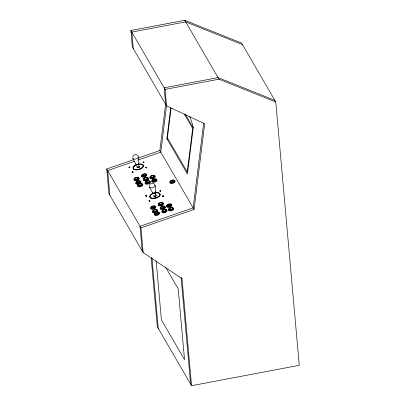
<?xml version="1.0" encoding="UTF-8"?>
<svg xmlns="http://www.w3.org/2000/svg" width="406" height="406" viewBox="0 0 406 406"><rect width="100%" height="100%" fill="white"/><g stroke="black" fill="none" stroke-linecap="round" stroke-linejoin="round"><path stroke-width="0.61" d="M129.001 167.287L129.433 167.287L129.286 166.988A2.314 2.218 -41.2 0 1 129.433 166.937L129.595 167.323L129.037 167.414M132.006 172.342L133.138 172.017M145.739 195.971L146.541 196.022M145.845 167.566C146.891 166.937 145.876 168.277 146.662 167.729M148.972 200.975C149.459 199.935 149.083 202.117 149.814 200.554M160.213 191.028L160.4 190.871A2.314 1.68 -25.7 0 0 160.253 190.921C159.396 190.82 160.319 191.216 160.578 191.059M162.633 196.189C162.923 195.804 162.684 196.265 163.4 196.377M194.078 209.46L204.685 123.759L166.572 105.864L132.351 46.954L130.884 30.491L184.745 20.3L241.545 43.031L275.765 101.942L299.273 365.314L191.551 385.7L182 278.704L143.156 252.578L140.948 227.883L194.078 209.46L159.857 150.55L165.663 103.637M166.587 105.225L160.781 152.143L138.096 160.01M203.604 123.419L193.149 207.872L140.024 226.294L142.227 250.984M189.627 116.507A243.194 100.389 7.2 0 1 193.22 127.804L187.425 174.007L166.856 138.598L170.693 108.006M171.144 108.087L167.409 137.867L187.217 171.966L192.662 128.535L184.177 113.919M129.742 167.521L129.26 167.49L129.798 167.373M132.96 172.398C131.544 172.616 133.452 172.159 132.498 172.717M145.932 195.865C146.591 196.21 145.921 196.22 146.5 196.032M149.474 200.924L149.327 201.198L149.621 200.868M132.63 171.85A2.314 2.218 -41.2 0 0 132.478 171.9L132.595 172.21A2.314 1.68 -25.7 0 0 132.442 172.261C132.853 172.733 132.483 172.52 132.737 171.911M149.398 185.72C149.677 183.36 153.026 182.36 154.544 184.187M143.765 162.339L143.369 162.573L143.881 162.476M163.014 196.565L163.187 196.164M129.001 167.277L129.321 167.074L129.478 167.363M129.336 167.561L129.636 167.521M132.574 172.159L132.442 171.956A2.314 2.218 -41.2 0 0 132.295 172.007L132.584 172.55M145.739 195.925L146.333 195.839A2.314 1.68 -25.7 0 0 146.17 195.895L146.114 195.824M162.928 196.671L162.923 196.316L163.248 196.448M132.737 156.741C133.269 154.478 136.629 153.803 137.964 155.731M129.042 167.348L129.423 167.247A2.314 1.68 -25.7 0 1 129.585 167.191L129.93 167.084M132.229 172.225L133.006 171.931M145.886 167.561L146.312 167.318L146.185 167.668M148.977 200.909L149.367 200.803A2.314 1.68 -25.7 0 1 149.515 200.752L149.525 200.747M149.403 201.193L149.662 201.016M146.591 167.81L146.201 167.663M132.62 172.311L132.965 172.251M162.958 196.372L163.166 196.052A2.314 1.68 -25.7 0 0 163.014 196.108L163.014 196.108M146.241 167.703L146.571 167.536L146.353 167.779M159.959 190.921L160.416 190.998M146.47 167.891L146.662 167.653M143.354 162.019L143.364 162.014A2.314 2.218 -41.2 0 1 143.516 161.964L143.557 162.395M146.216 196.012L146.023 195.636A2.314 2.218 -41.2 0 1 146.175 195.585C147.221 195.804 146.013 195.834 146.515 195.672M149.413 200.924L149.215 200.549A2.314 2.218 -41.2 0 1 149.367 200.498L149.53 200.884M163.207 196.23L162.867 195.849A2.314 2.218 -41.2 0 1 163.019 195.799L163.182 196.184M143.115 162.446L143.511 162.273A2.314 1.68 -25.7 0 1 143.663 162.222L143.673 162.354M146.784 167.318C145.977 167.12 147.342 167.566 146.277 167.15A2.314 2.218 -41.2 0 0 146.13 167.201L145.855 167.607L146.277 167.46A2.314 1.68 -25.7 0 1 146.429 167.409L146.439 167.541M160.243 190.927L160.101 190.663A2.314 2.218 -41.2 0 1 160.253 190.612L160.289 190.779M146.256 167.632L146.53 167.587M163.045 196.189L162.938 196.702M143.399 162.101L143.079 162.38M143.156 252.578L108.935 193.667L106.727 168.977L133.589 159.66M138.365 158.005L159.857 150.55M134.518 161.253L107.656 170.566L109.859 195.261M144.018 162.126L143.719 162.09M129.91 167.049L129.539 167.094M132.792 172.235L132.777 172.103A2.314 1.68 -25.7 0 0 132.625 172.154L132.955 172.129L132.234 172.332M132.488 172.383L132.463 172.428M159.822 191.033L160.203 190.856M160.725 190.718C159.888 190.749 161.4 190.896 160.289 190.647M145.739 196.007L146.155 195.885M149.875 200.655L149.388 200.508L149.799 200.539M163.527 195.966C162.984 195.809 163.456 196.134 163.313 195.809M146.338 167.226L146.749 167.267M160.314 190.688L160.685 190.658M146.236 195.662L146.683 195.753M149.52 200.635L149.824 200.6M143.719 162.09L144.013 162.111M130.884 30.491L165.105 89.401L218.966 79.211L275.765 101.942M242.468 44.619L185.669 21.894L131.808 32.084L133.28 48.547M274.842 100.348L218.042 77.617L164.181 87.813L165.648 104.271M162.598 196.255L162.958 196.037M132.29 172.017L132.605 172.342M184.745 20.3L218.966 79.211M185.309 114.187L193.22 127.804M181.38 277.643L182 278.704M165.541 267.092L178.214 288.905L184.532 359.686L161.405 319.882L156.153 261.002M106.727 168.977L140.948 227.883M191.551 385.7L157.33 326.789L151.149 257.556M149.586 187.212L152.615 192.931M132.848 158.563L135.878 164.283M155.163 192.485L155.995 195.474M136.411 164.344L137.238 167.333M165.105 89.401L166.572 105.864M181.132 277.74L190.622 384.106M151.961 257.891L158.254 328.383M155.224 185.537L155.574 192.048M138.482 156.889L138.832 163.4M166.856 138.598A243.194 100.389 7.2 0 1 168.048 139.852M171.687 207.593A2.659 1.284 -16.3 0 1 173.118 209.323A2.659 1.284 -16.3 0 1 168.901 210.247A2.659 1.284 -16.3 0 1 170.353 207.887M173.651 208.633A2.659 1.284 -16.3 0 1 171.154 210.846A2.659 1.284 -16.3 0 1 168.673 209.719M172.986 208.182A2.659 1.284 -16.3 0 1 173.392 208.369M172.804 208.217A2.066 1 -16.3 0 1 171.154 210.069A2.066 1 -16.3 0 1 169.109 209.161M169.683 208.588A2.066 1 -16.3 0 1 170.119 208.344M159.467 213.18A2.659 1.284 -16.3 0 1 156.97 215.393A2.659 1.284 -16.3 0 1 154.488 214.261M158.776 212.678A2.066 1 -16.3 0 1 155.671 214.16A2.066 1 -16.3 0 1 155.884 212.328A2.066 1 -16.3 0 1 158.776 212.678A2.659 1.284 -16.3 0 1 159.213 212.917M158.127 212.14A2.659 1.284 -16.3 0 1 158.802 213.992A2.659 1.284 -16.3 0 1 154.853 214.855A2.659 1.284 -16.3 0 1 155.549 212.698M158.025 212.45A2.066 1 -16.3 0 1 158.68 213.657A2.066 1 -16.3 0 1 156.122 214.672A2.066 1 -16.3 0 1 155.021 213.642M166.744 210.308A2.659 1.284 -16.3 0 1 164.501 212.785A2.659 1.284 -16.3 0 1 162.278 211.277M164.369 209.633A2.659 1.284 -16.3 0 1 166.693 211.013A2.659 1.284 -16.3 0 1 162.385 212.247A2.659 1.284 -16.3 0 1 163.704 209.821M165.952 209.927A2.066 1 -16.3 0 1 164.851 211.866A2.066 1 -16.3 0 1 162.552 211.034M170.449 204.025A2.659 1.284 -16.3 0 1 171.129 205.878A2.659 1.284 -16.3 0 1 167.181 206.74A2.659 1.284 -16.3 0 1 167.876 204.583M168.495 204.32A2.659 1.284 -16.3 0 1 169.165 204.127M171.129 204.614A2.659 1.284 -16.3 0 1 171.271 206.375A2.659 1.284 -16.3 0 1 167.82 207.359A2.659 1.284 -16.3 0 1 167.074 205.771M170.657 204.487A2.066 1 -16.3 0 1 169.556 206.426A2.066 1 -16.3 0 1 167.257 205.593M163.334 206.126A2.659 1.284 -16.3 0 1 164.892 207.735A2.659 1.284 -16.3 0 1 160.837 208.892A2.659 1.284 -16.3 0 1 161.38 206.69M161.999 206.421A2.659 1.284 -16.3 0 1 162.669 206.228M164.633 206.715A2.659 1.284 -16.3 0 1 164.775 208.476A2.659 1.284 -16.3 0 1 161.324 209.46A2.659 1.284 -16.3 0 1 160.578 207.877M164.161 206.588A2.066 1 -16.3 0 1 164.115 207.994A2.066 1 -16.3 0 1 161.415 208.684A2.066 1 -16.3 0 1 160.989 207.4M160.812 202.66A2.659 1.284 -16.3 0 1 163.136 204.04A2.659 1.284 -16.3 0 1 158.827 205.274A2.659 1.284 -16.3 0 1 160.147 202.853M163.187 203.335A2.659 1.284 -16.3 0 1 161.278 205.725A2.659 1.284 -16.3 0 1 158.462 204.685M162.304 203.02A2.066 1 -16.3 0 1 161.202 204.959A2.066 1 -16.3 0 1 158.903 204.127M153.869 205.974A2.659 1.284 -16.3 0 1 155.427 207.578A2.659 1.284 -16.3 0 1 151.372 208.74A2.659 1.284 -16.3 0 1 151.915 206.532M155.168 206.563A2.659 1.284 -16.3 0 1 154.006 209.034A2.659 1.284 -16.3 0 1 150.859 208.095M154.99 206.593A2.066 1 -16.3 0 1 153.595 208.374A2.066 1 -16.3 0 1 151.194 207.826M154.3 206.344A2.066 1 -16.3 0 1 154.696 206.436M155.062 209.643A2.659 1.284 -16.3 0 1 157.386 211.024A2.659 1.284 -16.3 0 1 153.077 212.257A2.659 1.284 -16.3 0 1 154.397 209.831M157.432 210.318A2.659 1.284 -16.3 0 1 157.015 212.008M156.483 212.338A2.659 1.284 -16.3 0 1 153.377 212.805A2.659 1.284 -16.3 0 1 152.971 211.287M156.554 210.003A2.066 1 -16.3 0 1 155.452 211.942A2.066 1 -16.3 0 1 153.153 211.11M155.183 192.606A1.111 0.538 -15.5 0 1 154.138 193.231A1.04 0.502 -15.5 0 1 153.179 193.073M153.098 193.038A1.111 0.538 -15.5 0 0 154.138 193.231A1.04 0.502 -15.5 0 0 155.133 192.667M154.965 185.1A2.954 1.426 -15.5 0 1 152.605 187.668A2.954 1.426 -15.5 0 1 149.591 186.455M154.397 184.801A2.954 1.426 -15.5 0 1 154.716 184.928M155.31 191.728A1.548 0.746 -15.5 0 1 155.072 192.794A1.548 0.746 -15.5 0 1 153.067 193.21A1.548 0.746 -15.5 0 1 152.839 192.241M155.742 194.936A1.182 0.568 -15.5 0 1 155.737 195.763A1.182 0.568 -15.5 0 1 154.113 196.103A1.182 0.568 -15.5 0 1 154.118 195.271M156.097 195.651A1.182 0.568 -15.5 0 1 155.924 195.87M155.64 196.073A1.182 0.568 -15.5 0 1 155.082 196.291M154.173 196.311A1.182 0.568 -15.5 0 1 153.879 196.108M159.228 193.332A5.314 2.563 -15.5 0 1 157.939 197.275A5.314 2.563 -15.5 0 1 150.743 198.118A5.314 2.563 -15.5 0 1 152.037 194.175M155.452 193.002A5.314 2.563 -15.5 0 1 156.34 192.896M157.183 192.88A5.314 2.563 -15.5 0 1 157.964 192.946M155.386 192.754A5.314 2.563 -15.5 0 1 159.456 195.788A5.314 2.563 -15.5 0 1 150.854 197.955A5.314 2.563 -15.5 0 1 153.595 193.205M155.371 192.83A5.166 2.492 -15.5 0 1 159.33 195.778A5.166 2.492 -15.5 0 1 150.966 197.889A5.166 2.492 -15.5 0 1 153.635 193.266M155.96 195.656A1.04 0.502 -15.5 0 1 155.813 195.849M155.701 195.946A1.04 0.502 -15.5 0 1 154.011 196.062M173.032 180.137A2.659 1.284 -16.3 0 1 174.59 181.746A2.659 1.284 -16.3 0 1 170.535 182.903A2.659 1.284 -16.3 0 1 171.078 180.695M171.697 180.426A2.659 1.284 -16.3 0 1 172.367 180.239M174.331 180.726A2.659 1.284 -16.3 0 1 173.484 183.076A2.659 1.284 -16.3 0 1 169.931 182.624M170.018 182.258A2.659 1.284 -16.3 0 1 170.276 181.883M173.859 180.599A2.066 1 -16.3 0 1 172.758 182.538A2.066 1 -16.3 0 1 170.459 181.7M142.47 184.268A2.659 1.284 -16.3 0 1 140.567 186.658A2.659 1.284 -16.3 0 1 137.751 185.618M141.384 183.492A2.659 1.284 -16.3 0 1 141.907 185.461A2.659 1.284 -16.3 0 1 137.857 186.07A2.659 1.284 -16.3 0 1 139.431 183.786M140.1 183.593A2.659 1.284 -16.3 0 1 140.765 183.492M141.973 184.05A2.066 1 -16.3 0 1 140.324 185.902A2.066 1 -16.3 0 1 138.284 184.994M149.596 181.472A2.659 1.284 -16.3 0 1 149.738 183.233A2.659 1.284 -16.3 0 1 146.287 184.217A2.659 1.284 -16.3 0 1 145.541 182.629M149.449 180.975A2.659 1.284 -16.3 0 1 149.276 182.969A2.659 1.284 -16.3 0 1 145.51 183.537A2.659 1.284 -16.3 0 1 146.343 181.441M146.962 181.177A2.659 1.284 -16.3 0 1 147.632 180.985M149.215 181.279A2.066 1 -16.3 0 1 149.169 182.685A2.066 1 -16.3 0 1 146.47 183.375A2.066 1 -16.3 0 1 146.043 182.091M155.569 178.945A2.659 1.284 -16.3 0 1 156.244 180.797A2.659 1.284 -16.3 0 1 152.296 181.66A2.659 1.284 -16.3 0 1 152.991 179.508M153.615 179.239A2.659 1.284 -16.3 0 1 154.28 179.046M156.655 179.721A2.659 1.284 -16.3 0 1 154.752 182.116A2.659 1.284 -16.3 0 1 151.935 181.071M155.772 179.411A2.066 1 -16.3 0 1 154.671 181.345A2.066 1 -16.3 0 1 152.372 180.513M152.423 175.478A2.659 1.284 -16.3 0 1 154.904 176.61A2.659 1.284 -16.3 0 1 151.123 178.239A2.659 1.284 -16.3 0 1 150.601 176.265M151.133 175.94A2.659 1.284 -16.3 0 1 151.758 175.671M154.798 176.153A2.659 1.284 -16.3 0 1 152.895 178.549A2.659 1.284 -16.3 0 1 150.078 177.503M154.209 176.001A2.066 1 -16.3 0 1 152.818 177.777A2.066 1 -16.3 0 1 150.418 177.229M145.927 177.579A2.659 1.284 -16.3 0 1 148.256 178.96A2.659 1.284 -16.3 0 1 143.947 180.193A2.659 1.284 -16.3 0 1 145.262 177.772M148.302 178.254A2.659 1.284 -16.3 0 1 146.728 180.543A2.659 1.284 -16.3 0 1 143.491 179.97M147.363 177.975A2.659 1.284 -16.3 0 1 147.896 178.067M147.713 178.102A2.066 1 -16.3 0 1 146.322 179.878A2.066 1 -16.3 0 1 143.922 179.33M144.739 173.91A2.659 1.284 -16.3 0 1 146.292 175.519A2.659 1.284 -16.3 0 1 142.242 176.676A2.659 1.284 -16.3 0 1 142.785 174.473M146.444 174.687A2.659 1.284 -16.3 0 1 144.206 177.163A2.659 1.284 -16.3 0 1 141.983 175.661M145.561 174.372A2.066 1 -16.3 0 1 145.515 175.778A2.066 1 -16.3 0 1 142.816 176.468A2.066 1 -16.3 0 1 142.394 175.184M139.608 180.893A2.659 1.284 -16.3 0 1 139.969 182.979A2.659 1.284 -16.3 0 1 135.893 183.304A2.659 1.284 -16.3 0 1 138.324 180.995M140.288 181.482A2.659 1.284 -16.3 0 1 139.745 183.69M139.121 183.959A2.659 1.284 -16.3 0 1 136.411 184.075A2.659 1.284 -16.3 0 1 136.233 182.644M139.811 181.355A2.066 1 -16.3 0 1 139.765 182.761A2.066 1 -16.3 0 1 137.066 183.451A2.066 1 -16.3 0 1 136.639 182.167M135.797 177.62A2.659 1.284 -16.3 0 1 138.994 178.432A2.659 1.284 -16.3 0 1 134.975 180.162A2.659 1.284 -16.3 0 1 135.178 177.884M138.837 178.102A2.659 1.284 -16.3 0 1 136.934 180.492A2.659 1.284 -16.3 0 1 134.117 179.452M137.959 177.787A2.066 1 -16.3 0 1 136.858 179.726A2.066 1 -16.3 0 1 134.559 178.894M138.476 163.857A1.111 0.538 -15.5 0 1 138.284 164.161M138.162 164.263A1.111 0.538 -15.5 0 1 137.492 164.562M136.634 164.577A1.111 0.538 -15.5 0 1 136.325 164.207M137.979 156.28A2.954 1.426 -15.5 0 1 135.863 159.02A2.954 1.426 -15.5 0 1 133.026 157.528M138.7 163.171A1.548 0.746 -15.5 0 1 137.461 164.521A1.548 0.746 -15.5 0 1 135.878 163.882M139.004 166.287A1.182 0.568 -15.5 0 1 138.999 167.115A1.182 0.568 -15.5 0 1 137.375 167.455A1.182 0.568 -15.5 0 1 137.38 166.622M138.679 166.237A1.182 0.568 -15.5 0 1 138.852 166.252M141.222 164.303A5.314 2.563 -15.5 0 1 142.785 167.389A5.314 2.563 -15.5 0 1 136.325 169.931A5.314 2.563 -15.5 0 1 133.259 167.429M133.574 166.932A5.314 2.563 -15.5 0 1 134.604 165.968M138.644 164.105A5.314 2.563 -15.5 0 1 142.856 166.978A5.314 2.563 -15.5 0 1 134.513 169.454A5.314 2.563 -15.5 0 1 136.01 164.887M138.644 164.222A5.166 2.492 -15.5 0 1 142.734 167.013A5.166 2.492 -15.5 0 1 134.625 169.424A5.166 2.492 -15.5 0 1 136.081 164.983M137.502 164.587A1.04 0.502 -15.5 0 0 138.426 163.836L139.253 166.825A1.04 0.502 -15.5 0 1 138.669 167.46M137.152 164.643A1.04 0.502 -15.5 0 1 136.837 164.633M136.589 164.557A1.04 0.502 -15.5 0 1 136.411 164.252M138.157 167.612A1.04 0.502 -15.5 0 1 137.532 167.592M139.39 166.79A1.182 0.568 -15.5 0 1 138.73 167.511M138.141 167.683A1.182 0.568 -15.5 0 1 137.431 167.663M169.764 209.679A2.066 1 -16.3 0 0 172.865 208.197A2.066 1 -16.3 0 0 169.972 207.847A2.066 1 -16.3 0 0 169.764 209.679M170.337 209.41A1.477 0.716 -16.3 0 0 172.337 208.217A1.477 0.716 -16.3 0 0 170.068 208.202A1.477 0.716 -16.3 0 0 170.337 209.41M156.29 213.81A1.477 0.716 -16.3 0 0 158.289 212.617A1.477 0.716 -16.3 0 0 156.021 212.602A1.477 0.716 -16.3 0 0 156.29 213.81M163.202 211.551A2.066 1 -16.3 0 0 166.308 210.069A2.066 1 -16.3 0 0 163.415 209.719A2.066 1 -16.3 0 0 163.202 211.551M163.821 211.201A1.477 0.716 -16.3 0 0 165.821 210.009A1.477 0.716 -16.3 0 0 163.557 209.993A1.477 0.716 -16.3 0 0 163.821 211.201M167.906 206.111A2.066 1 -16.3 0 0 171.012 204.629A2.066 1 -16.3 0 0 168.114 204.279A2.066 1 -16.3 0 0 167.906 206.111M168.48 205.842A1.477 0.716 -16.3 0 0 170.479 204.649A1.477 0.716 -16.3 0 0 168.216 204.629A1.477 0.716 -16.3 0 0 168.48 205.842M161.41 208.212A2.066 1 -16.3 0 0 164.516 206.73A2.066 1 -16.3 0 0 161.618 206.38A2.066 1 -16.3 0 0 161.41 208.212M161.984 207.943A1.477 0.716 -16.3 0 0 163.983 206.755A1.477 0.716 -16.3 0 0 161.72 206.735A1.477 0.716 -16.3 0 0 161.984 207.943M159.553 204.644A2.066 1 -16.3 0 0 162.659 203.162A2.066 1 -16.3 0 0 159.761 202.812A2.066 1 -16.3 0 0 159.553 204.644M160.126 204.375A1.477 0.716 -16.3 0 0 162.131 203.183A1.477 0.716 -16.3 0 0 159.862 203.167A1.477 0.716 -16.3 0 0 160.126 204.375M151.945 208.055A2.066 1 -16.3 0 0 155.051 206.578A2.066 1 -16.3 0 0 152.159 206.228A2.066 1 -16.3 0 0 151.945 208.055M152.519 207.791A1.477 0.716 -16.3 0 0 154.524 206.598A1.477 0.716 -16.3 0 0 152.255 206.578A1.477 0.716 -16.3 0 0 152.519 207.791M153.803 211.622A2.066 1 -16.3 0 0 156.909 210.146A2.066 1 -16.3 0 0 154.011 209.795A2.066 1 -16.3 0 0 153.803 211.622M154.376 211.359A1.477 0.716 -16.3 0 0 156.376 210.166A1.477 0.716 -16.3 0 0 154.113 210.146A1.477 0.716 -16.3 0 0 154.376 211.359M171.109 182.218A2.066 1 -16.3 0 0 174.215 180.741A2.066 1 -16.3 0 0 171.317 180.391A2.066 1 -16.3 0 0 171.109 182.218M171.682 181.954A1.477 0.716 -16.3 0 0 173.682 180.761A1.477 0.716 -16.3 0 0 171.418 180.741A1.477 0.716 -16.3 0 0 171.682 181.954M138.933 185.512A2.066 1 -16.3 0 0 142.039 184.03A2.066 1 -16.3 0 0 139.141 183.679A2.066 1 -16.3 0 0 138.933 185.512M139.547 185.161A1.477 0.716 -16.3 0 0 141.552 183.974A1.477 0.716 -16.3 0 0 139.283 183.954A1.477 0.716 -16.3 0 0 139.547 185.161M146.464 182.903A2.066 1 -16.3 0 0 149.57 181.421A2.066 1 -16.3 0 0 146.673 181.071A2.066 1 -16.3 0 0 146.464 182.903M147.079 182.553A1.477 0.716 -16.3 0 0 149.083 181.365A1.477 0.716 -16.3 0 0 146.815 181.345A1.477 0.716 -16.3 0 0 147.079 182.553M153.021 181.03A2.066 1 -16.3 0 0 156.127 179.548A2.066 1 -16.3 0 0 153.235 179.198A2.066 1 -16.3 0 0 153.021 181.03M153.595 180.761A1.477 0.716 -16.3 0 0 155.6 179.574A1.477 0.716 -16.3 0 0 153.331 179.553A1.477 0.716 -16.3 0 0 153.595 180.761M151.164 177.463A2.066 1 -16.3 0 0 154.27 175.981A2.066 1 -16.3 0 0 151.377 175.631A2.066 1 -16.3 0 0 151.164 177.463M151.737 177.194A1.477 0.716 -16.3 0 0 153.742 176.001A1.477 0.716 -16.3 0 0 151.474 175.986A1.477 0.716 -16.3 0 0 151.737 177.194M144.668 179.564A2.066 1 -16.3 0 0 147.774 178.082A2.066 1 -16.3 0 0 144.881 177.732A2.066 1 -16.3 0 0 144.668 179.564M145.241 179.3A1.477 0.716 -16.3 0 0 147.246 178.107A1.477 0.716 -16.3 0 0 144.978 178.087A1.477 0.716 -16.3 0 0 145.241 179.3M142.816 175.996A2.066 1 -16.3 0 0 145.916 174.514A2.066 1 -16.3 0 0 143.024 174.164A2.066 1 -16.3 0 0 142.816 175.996M143.389 175.727A1.477 0.716 -16.3 0 0 145.389 174.539A1.477 0.716 -16.3 0 0 143.12 174.519A1.477 0.716 -16.3 0 0 143.389 175.727M137.066 182.979A2.066 1 -16.3 0 0 140.166 181.497A2.066 1 -16.3 0 0 137.274 181.147A2.066 1 -16.3 0 0 137.066 182.979M137.634 182.71A1.477 0.716 -16.3 0 0 139.639 181.518A1.477 0.716 -16.3 0 0 137.37 181.502A1.477 0.716 -16.3 0 0 137.634 182.71M135.208 179.406A2.066 1 -16.3 0 0 138.314 177.929A2.066 1 -16.3 0 0 135.416 177.579A2.066 1 -16.3 0 0 135.208 179.406M135.782 179.142A1.477 0.716 -16.3 0 0 137.781 177.95A1.477 0.716 -16.3 0 0 135.518 177.929A1.477 0.716 -16.3 0 0 135.782 179.142"/></g></svg>
